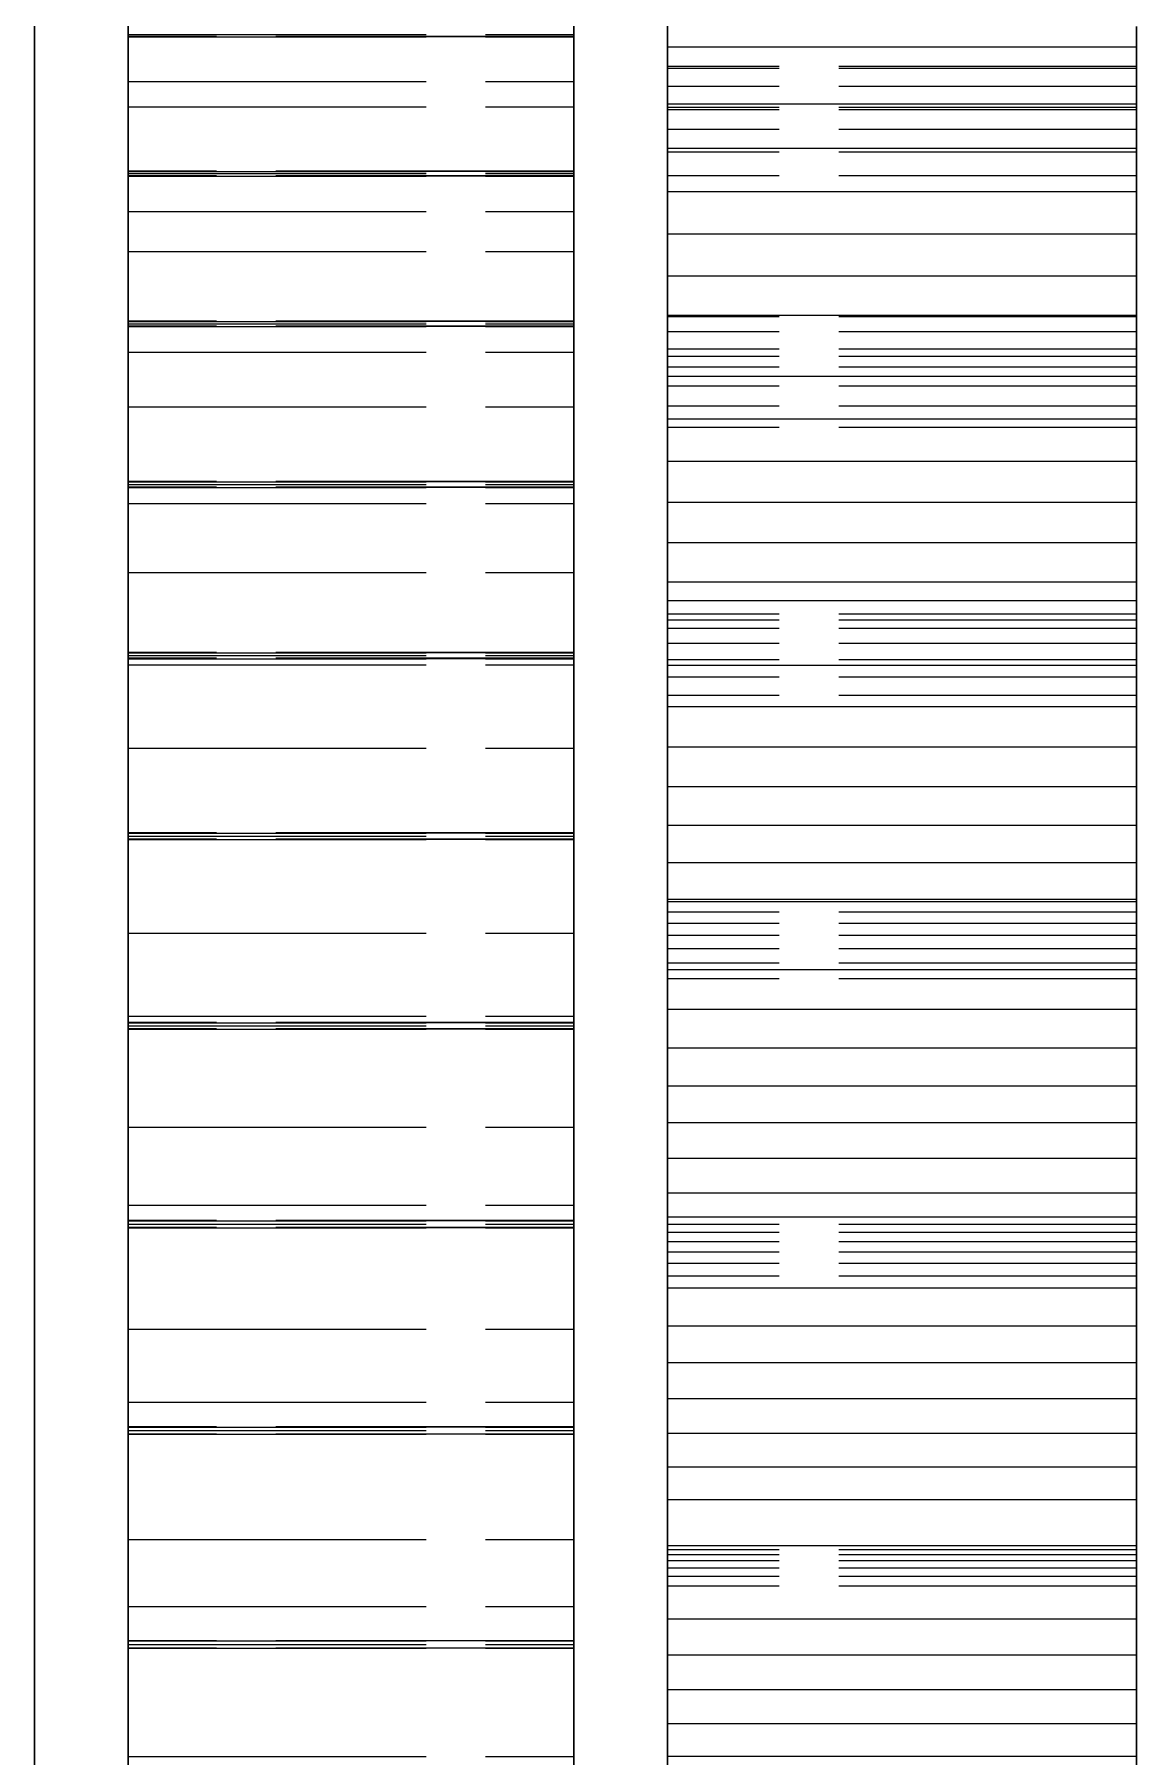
# Model space of a CAD drawing. Header units: millimetres. Extents: x -30 to 157, y -46 to 88.
# Drawn here: x 62.11 to 66.81, y 10.08 to 17.43 of the extents above; entities that cross this region are included whole.
import ezdxf

# ---------------------------------------------------------------- set-up
doc = ezdxf.new("R2010")
doc.units = ezdxf.units.MM
doc.linetypes.add('DASHED', pattern=[1.524, 1.27, -0.254])
doc.layers.add('HIDDEN', color=8, linetype='DASHED')
doc.layers.add('VISIBLE', color=7, linetype='CONTINUOUS')

msp = doc.modelspace()

# ---------------------------------------------------------------- linework, layer by layer
at = {"layer": 'HIDDEN'}
for points in [[(62.10936, 20.80207), (62.10936, 20.14168), (62.10936, 19.4813), (62.10936, 18.82092), (62.10936, 18.16053), (62.10936, 17.50015), (62.10936, 16.83977), (62.10936, 16.17939), (62.10936, 15.519), (62.10936, 14.85862), (62.10936, 14.19824), (62.10936, 13.53785), (62.10936, 12.87747), (62.10936, 12.21709), (62.10936, 11.5567), (62.10936, 10.89632), (62.10936, 10.23594), (62.10936, 9.57555)], [(64.80936, 20.80207), (64.80936, 20.14168), (64.80936, 19.4813), (64.80936, 18.82092), (64.80936, 18.16053), (64.80936, 17.50015), (64.80936, 16.83977), (64.80936, 16.17939), (64.80936, 15.519), (64.80936, 14.85862), (64.80936, 14.19824), (64.80936, 13.53785), (64.80936, 12.87747), (64.80936, 12.21709), (64.80936, 11.5567), (64.80936, 10.89632), (64.80936, 10.23594), (64.80936, 9.57555)], [(62.10936, 19.60207), (62.10936, 18.97978), (62.10936, 18.35749), (62.10936, 17.7352), (62.10936, 17.11292), (62.10936, 16.49063), (62.10936, 15.86834), (62.10936, 15.24605), (62.10936, 14.62376), (62.10936, 14.00148), (62.10936, 13.37919), (62.10936, 12.7569), (62.10936, 12.13461), (62.10936, 11.51233), (62.10936, 10.89004), (62.10936, 10.26775), (62.10936, 9.64546)], [(64.80936, 19.60207), (64.80936, 18.97978), (64.80936, 18.35749), (64.80936, 17.7352), (64.80936, 17.11292), (64.80936, 16.49063), (64.80936, 15.86834), (64.80936, 15.24605), (64.80936, 14.62376), (64.80936, 14.00148), (64.80936, 13.37919), (64.80936, 12.7569), (64.80936, 12.13461), (64.80936, 11.51233), (64.80936, 10.89004), (64.80936, 10.26775), (64.80936, 9.64546)], [(62.10936, 9.95661), (62.10936, 10.26775), (62.10936, 10.57889), (62.10936, 10.89004), (62.10936, 11.20118), (62.10936, 11.51233), (62.10936, 11.82347), (62.10936, 12.13461), (62.10936, 12.44576), (62.10936, 12.7569), (62.10936, 13.06804), (62.10936, 13.37919), (62.10936, 13.69033), (62.10936, 14.00148), (62.10936, 14.31262), (62.10936, 14.62376), (62.10936, 14.93491), (62.10936, 15.24605), (62.10936, 15.5572), (62.10936, 15.86834), (62.10936, 16.17948), (62.10936, 16.49063), (62.10936, 16.80177), (62.10936, 17.11292), (62.10936, 17.42406), (62.10936, 17.7352)], [(62.50936, 17.73277), (62.50936, 17.22654)], [(62.50936, 17.22654), (62.50936, 17.73277)], [(64.40936, 17.73277), (64.40936, 17.22654)], [(64.40936, 17.22654), (64.40936, 17.73277)], [(64.80936, 9.95661), (64.80936, 10.26775), (64.80936, 10.57889), (64.80936, 10.89004), (64.80936, 11.20118), (64.80936, 11.51233), (64.80936, 11.82347), (64.80936, 12.13461), (64.80936, 12.44576), (64.80936, 12.7569), (64.80936, 13.06804), (64.80936, 13.37919), (64.80936, 13.69033), (64.80936, 14.00148), (64.80936, 14.31262), (64.80936, 14.62376), (64.80936, 14.93491), (64.80936, 15.24605), (64.80936, 15.5572), (64.80936, 15.86834), (64.80936, 16.17948), (64.80936, 16.49063), (64.80936, 16.80177), (64.80936, 17.11292), (64.80936, 17.42406), (64.80936, 17.7352)], [(64.80936, 9.90575), (64.80936, 10.23594), (64.80936, 10.56613), (64.80936, 10.89632), (64.80936, 11.22651), (64.80936, 11.5567), (64.80936, 11.8869), (64.80936, 12.21709), (64.80936, 12.54728), (64.80936, 12.87747), (64.80936, 13.20766), (64.80936, 13.53785), (64.80936, 13.86804), (64.80936, 14.19824), (64.80936, 14.52843), (64.80936, 14.85862), (64.80936, 15.18881), (64.80936, 15.519), (64.80936, 15.84919), (64.80936, 16.17939), (64.80936, 16.50958), (64.80936, 16.83977), (64.80936, 17.16996), (64.80936, 17.50015)], [(62.50936, 17.42715), (62.50936, 17.43757)], [(62.50936, 17.41838), (62.50936, 17.42715)], [(62.50936, 17.42715), (62.50936, 17.41838)], [(62.50936, 17.42715), (64.40936, 17.42715)], [(62.50936, 17.42715), (64.40936, 17.42715)], [(62.50936, 17.41668), (62.50936, 17.41838)], [(62.50936, 17.41668), (62.50936, 17.41838)], [(64.40936, 17.41838), (62.50936, 17.41838)], [(64.40936, 17.41838), (62.50936, 17.41838)], [(62.50936, 17.11833), (62.50936, 17.41668)], [(62.50936, 17.41668), (62.50936, 17.11833)], [(62.50936, 17.41668), (64.40936, 17.41668)], [(64.40936, 17.41668), (62.50936, 17.41668)], [(64.40936, 17.42715), (64.40936, 17.43757)], [(64.40936, 17.41838), (64.40936, 17.42715)], [(64.40936, 17.42715), (64.40936, 17.41838)], [(64.40936, 17.41668), (64.40936, 17.41838)], [(64.40936, 17.41668), (64.40936, 17.41838)], [(64.40936, 17.11833), (64.40936, 17.41668)], [(64.40936, 17.41668), (64.40936, 17.11833)], [(64.80936, 17.46104), (64.80936, 17.28127)], [(66.80936, 17.46104), (66.80936, 17.28127)], [(64.80936, 17.37348), (64.80936, 17.29108)], [(64.80936, 17.28127), (64.80936, 17.37348)], [(64.80936, 17.29108), (64.80936, 17.37348)], [(64.80936, 17.37348), (64.80936, 17.12914)], [(66.80936, 17.37348), (64.80936, 17.37348)], [(66.80936, 17.37348), (66.80936, 17.29108)], [(66.80936, 17.28127), (66.80936, 17.37348)], [(66.80936, 17.29108), (66.80936, 17.37348)], [(66.80936, 17.37348), (66.80936, 17.12914)], [(64.80936, 17.29108), (64.80936, 17.20517)], [(64.80936, 17.20517), (64.80936, 17.29108)], [(66.80936, 17.29108), (64.80936, 17.29108)], [(66.80936, 17.29108), (64.80936, 17.29108)], [(64.80936, 17.10537), (64.80936, 17.28127)], [(64.80936, 17.28127), (64.80936, 17.10537)], [(66.80936, 17.28127), (64.80936, 17.28127)], [(66.80936, 17.28127), (64.80936, 17.28127)], [(66.80936, 17.29108), (66.80936, 17.20517)], [(66.80936, 17.20517), (66.80936, 17.29108)], [(66.80936, 17.10537), (66.80936, 17.28127)], [(66.80936, 17.28127), (66.80936, 17.10537)], [(62.50936, 17.22654), (62.50936, 16.6723)], [(62.50936, 16.6723), (62.50936, 17.22654)], [(62.50936, 17.22654), (64.40936, 17.22654)], [(62.50936, 17.22654), (64.40936, 17.22654)], [(64.40936, 17.22654), (64.40936, 16.6723)], [(64.40936, 16.6723), (64.40936, 17.22654)], [(64.80936, 17.20517), (64.80936, 17.11565)], [(64.80936, 17.11565), (64.80936, 17.20517)], [(66.80936, 17.20517), (64.80936, 17.20517)], [(66.80936, 17.20517), (64.80936, 17.20517)], [(66.80936, 17.20517), (66.80936, 17.11565)], [(66.80936, 17.11565), (66.80936, 17.20517)], [(62.50936, 16.84306), (62.50936, 17.11833)], [(62.50936, 17.11833), (62.50936, 16.84306)], [(62.50936, 17.11833), (64.40936, 17.11833)], [(62.50936, 17.11833), (64.40936, 17.11833)], [(64.40936, 16.84306), (64.40936, 17.11833)], [(64.40936, 17.11833), (64.40936, 16.84306)], [(64.80936, 17.12914), (64.80936, 16.94098)], [(66.80936, 17.12914), (64.80936, 17.12914)], [(64.80936, 17.11565), (64.80936, 17.02237)], [(64.80936, 17.02237), (64.80936, 17.11565)], [(66.80936, 17.11565), (64.80936, 17.11565)], [(66.80936, 17.11565), (64.80936, 17.11565)], [(66.80936, 17.12914), (66.80936, 16.94098)], [(66.80936, 17.11565), (66.80936, 17.02237)], [(66.80936, 17.02237), (66.80936, 17.11565)], [(64.80936, 16.82379), (64.80936, 17.10537)], [(64.80936, 17.10537), (64.80936, 16.82379)], [(66.80936, 17.10537), (64.80936, 17.10537)], [(66.80936, 17.10537), (64.80936, 17.10537)], [(66.80936, 16.82379), (66.80936, 17.10537)], [(66.80936, 17.10537), (66.80936, 16.82379)], [(64.80936, 17.02237), (64.80936, 16.92517)], [(64.80936, 16.92517), (64.80936, 17.02237)], [(66.80936, 17.02237), (64.80936, 17.02237)], [(66.80936, 17.02237), (64.80936, 17.02237)], [(66.80936, 17.02237), (66.80936, 16.92517)], [(66.80936, 16.92517), (66.80936, 17.02237)], [(64.80936, 16.94098), (64.80936, 16.75607)], [(66.80936, 16.94098), (64.80936, 16.94098)], [(64.80936, 16.92517), (64.80936, 16.82379)], [(64.80936, 16.82379), (64.80936, 16.92517)], [(66.80936, 16.92517), (64.80936, 16.92517)], [(66.80936, 16.92517), (64.80936, 16.92517)], [(66.80936, 16.94098), (66.80936, 16.75607)], [(66.80936, 16.92517), (66.80936, 16.82379)], [(66.80936, 16.82379), (66.80936, 16.92517)], [(62.50936, 16.8334), (62.50936, 16.84459)], [(62.50936, 16.84306), (62.50936, 16.84459)], [(62.50936, 16.84306), (62.50936, 16.84459)], [(62.50936, 16.84459), (62.50936, 16.8334)], [(64.40936, 16.84459), (62.50936, 16.84459)], [(64.40936, 16.84459), (62.50936, 16.84459)], [(64.40936, 16.84306), (62.50936, 16.84306)], [(62.50936, 16.84306), (64.40936, 16.84306)], [(62.50936, 16.82379), (62.50936, 16.8334)], [(62.50936, 16.8334), (62.50936, 16.82379)], [(62.50936, 16.8334), (64.40936, 16.8334)], [(62.50936, 16.8334), (64.40936, 16.8334)], [(62.50936, 16.82215), (62.50936, 16.82379)], [(62.50936, 16.82215), (62.50936, 16.82379)], [(64.40936, 16.82379), (62.50936, 16.82379)], [(64.40936, 16.82379), (62.50936, 16.82379)], [(62.50936, 16.50155), (62.50936, 16.82215)], [(62.50936, 16.82215), (62.50936, 16.50155)], [(62.50936, 16.82215), (64.40936, 16.82215)], [(64.40936, 16.82215), (62.50936, 16.82215)], [(64.40936, 16.8334), (64.40936, 16.84459)], [(64.40936, 16.84306), (64.40936, 16.84459)], [(64.40936, 16.84306), (64.40936, 16.84459)], [(64.40936, 16.84459), (64.40936, 16.8334)], [(64.40936, 16.82379), (64.40936, 16.8334)], [(64.40936, 16.8334), (64.40936, 16.82379)], [(64.40936, 16.82215), (64.40936, 16.82379)], [(64.40936, 16.82215), (64.40936, 16.82379)], [(64.40936, 16.50155), (64.40936, 16.82215)], [(64.40936, 16.82215), (64.40936, 16.50155)], [(66.80936, 16.82379), (64.80936, 16.82379)], [(66.80936, 16.82379), (64.80936, 16.82379)], [(64.80936, 16.75607), (64.80936, 16.57457)], [(66.80936, 16.75607), (64.80936, 16.75607)], [(66.80936, 16.75607), (66.80936, 16.57457)], [(62.50936, 16.6723), (62.50936, 16.07158)], [(62.50936, 16.07158), (62.50936, 16.6723)], [(62.50936, 16.6723), (64.40936, 16.6723)], [(62.50936, 16.6723), (64.40936, 16.6723)], [(64.40936, 16.6723), (64.40936, 16.07158)], [(64.40936, 16.07158), (64.40936, 16.6723)], [(64.80936, 16.57457), (64.80936, 16.39667)], [(66.80936, 16.57457), (64.80936, 16.57457)], [(66.80936, 16.57457), (66.80936, 16.39667)], [(62.50936, 16.2032), (62.50936, 16.50155)], [(62.50936, 16.50155), (62.50936, 16.2032)], [(62.50936, 16.50155), (64.40936, 16.50155)], [(62.50936, 16.50155), (64.40936, 16.50155)], [(64.40936, 16.2032), (64.40936, 16.50155)], [(64.40936, 16.50155), (64.40936, 16.2032)], [(64.80936, 16.39667), (64.80936, 16.22262)], [(66.80936, 16.39667), (64.80936, 16.39667)], [(66.80936, 16.39667), (66.80936, 16.22262)], [(62.50936, 16.19273), (62.50936, 16.20466)], [(62.50936, 16.2032), (62.50936, 16.20466)], [(62.50936, 16.2032), (62.50936, 16.20466)], [(62.50936, 16.20466), (62.50936, 16.19273)], [(64.40936, 16.20466), (62.50936, 16.20466)], [(64.40936, 16.20466), (62.50936, 16.20466)], [(64.40936, 16.2032), (62.50936, 16.2032)], [(62.50936, 16.2032), (64.40936, 16.2032)], [(62.50936, 16.18231), (62.50936, 16.19273)], [(62.50936, 16.19273), (62.50936, 16.18231)], [(62.50936, 16.19273), (64.40936, 16.19273)], [(62.50936, 16.19273), (64.40936, 16.19273)], [(62.50936, 16.18073), (62.50936, 16.18231)], [(62.50936, 16.18073), (62.50936, 16.18231)], [(64.40936, 16.18231), (62.50936, 16.18231)], [(64.40936, 16.18231), (62.50936, 16.18231)], [(62.50936, 15.83877), (62.50936, 16.18073)], [(62.50936, 16.18073), (62.50936, 15.83877)], [(62.50936, 16.18073), (64.40936, 16.18073)], [(64.40936, 16.18073), (62.50936, 16.18073)], [(64.40936, 16.19273), (64.40936, 16.20466)], [(64.40936, 16.2032), (64.40936, 16.20466)], [(64.40936, 16.2032), (64.40936, 16.20466)], [(64.40936, 16.20466), (64.40936, 16.19273)], [(64.40936, 16.18231), (64.40936, 16.19273)], [(64.40936, 16.19273), (64.40936, 16.18231)], [(64.40936, 16.18073), (64.40936, 16.18231)], [(64.40936, 16.18073), (64.40936, 16.18231)], [(64.40936, 15.83877), (64.40936, 16.18073)], [(64.40936, 16.18073), (64.40936, 15.83877)], [(64.80936, 16.22874), (64.80936, 16.15891)], [(64.80936, 16.22262), (64.80936, 16.22874)], [(64.80936, 16.15891), (64.80936, 16.22874)], [(64.80936, 16.22874), (64.80936, 15.96807)], [(66.80936, 16.22874), (64.80936, 16.22874)], [(64.80936, 16.05273), (64.80936, 16.22262)], [(64.80936, 16.22262), (64.80936, 16.05273)], [(66.80936, 16.22262), (64.80936, 16.22262)], [(66.80936, 16.22262), (64.80936, 16.22262)], [(66.80936, 16.22874), (66.80936, 16.15891)], [(66.80936, 16.22262), (66.80936, 16.22874)], [(66.80936, 16.15891), (66.80936, 16.22874)], [(66.80936, 16.22874), (66.80936, 15.96807)], [(66.80936, 16.05273), (66.80936, 16.22262)], [(66.80936, 16.22262), (66.80936, 16.05273)], [(64.80936, 16.15891), (64.80936, 16.08537)], [(64.80936, 16.08537), (64.80936, 16.15891)], [(66.80936, 16.15891), (64.80936, 16.15891)], [(66.80936, 16.15891), (64.80936, 16.15891)], [(66.80936, 16.15891), (66.80936, 16.08537)], [(66.80936, 16.08537), (66.80936, 16.15891)], [(62.50936, 16.07158), (62.50936, 15.42608)], [(62.50936, 15.42608), (62.50936, 16.07158)], [(62.50936, 16.07158), (64.40936, 16.07158)], [(62.50936, 16.07158), (64.40936, 16.07158)], [(64.40936, 16.07158), (64.40936, 15.42608)], [(64.40936, 15.42608), (64.40936, 16.07158)], [(64.80936, 16.08537), (64.80936, 16.00797)], [(64.80936, 16.00797), (64.80936, 16.08537)], [(66.80936, 16.08537), (64.80936, 16.08537)], [(66.80936, 16.08537), (64.80936, 16.08537)], [(64.80936, 15.75099), (64.80936, 16.05273)], [(64.80936, 16.05273), (64.80936, 15.75099)], [(66.80936, 16.05273), (64.80936, 16.05273)], [(66.80936, 16.05273), (64.80936, 16.05273)], [(66.80936, 16.08537), (66.80936, 16.00797)], [(66.80936, 16.00797), (66.80936, 16.08537)], [(66.80936, 15.75099), (66.80936, 16.05273)], [(66.80936, 16.05273), (66.80936, 15.75099)], [(64.80936, 16.00797), (64.80936, 15.92658)], [(64.80936, 15.92658), (64.80936, 16.00797)], [(66.80936, 16.00797), (64.80936, 16.00797)], [(66.80936, 16.00797), (64.80936, 16.00797)], [(64.80936, 15.96807), (64.80936, 15.78542)], [(66.80936, 15.96807), (64.80936, 15.96807)], [(66.80936, 16.00797), (66.80936, 15.92658)], [(66.80936, 15.92658), (66.80936, 16.00797)], [(66.80936, 15.96807), (66.80936, 15.78542)], [(64.80936, 15.92658), (64.80936, 15.84101)], [(64.80936, 15.84101), (64.80936, 15.92658)], [(66.80936, 15.92658), (64.80936, 15.92658)], [(66.80936, 15.92658), (64.80936, 15.92658)], [(66.80936, 15.92658), (66.80936, 15.84101)], [(66.80936, 15.84101), (66.80936, 15.92658)], [(62.50936, 15.51817), (62.50936, 15.83877)], [(62.50936, 15.83877), (62.50936, 15.51817)], [(62.50936, 15.83877), (64.40936, 15.83877)], [(62.50936, 15.83877), (64.40936, 15.83877)], [(64.40936, 15.51817), (64.40936, 15.83877)], [(64.40936, 15.83877), (64.40936, 15.51817)], [(64.80936, 15.84101), (64.80936, 15.75099)], [(64.80936, 15.75099), (64.80936, 15.84101)], [(66.80936, 15.84101), (64.80936, 15.84101)], [(66.80936, 15.84101), (64.80936, 15.84101)], [(66.80936, 15.84101), (66.80936, 15.75099)], [(66.80936, 15.75099), (66.80936, 15.84101)], [(64.80936, 15.78542), (64.80936, 15.60625)], [(66.80936, 15.78542), (64.80936, 15.78542)], [(66.80936, 15.75099), (64.80936, 15.75099)], [(66.80936, 15.75099), (64.80936, 15.75099)], [(66.80936, 15.78542), (66.80936, 15.60625)], [(64.80936, 15.60625), (64.80936, 15.43073)], [(66.80936, 15.60625), (64.80936, 15.60625)], [(66.80936, 15.60625), (66.80936, 15.43073)], [(62.50936, 15.50692), (62.50936, 15.51957)], [(62.50936, 15.51817), (62.50936, 15.51957)], [(62.50936, 15.51817), (62.50936, 15.51957)], [(62.50936, 15.51957), (62.50936, 15.50692)], [(64.40936, 15.51957), (62.50936, 15.51957)], [(64.40936, 15.51957), (62.50936, 15.51957)], [(64.40936, 15.51817), (62.50936, 15.51817)], [(62.50936, 15.51817), (64.40936, 15.51817)], [(62.50936, 15.49573), (62.50936, 15.50692)], [(62.50936, 15.50692), (62.50936, 15.49573)], [(62.50936, 15.50692), (64.40936, 15.50692)], [(62.50936, 15.50692), (64.40936, 15.50692)], [(64.40936, 15.50692), (64.40936, 15.51957)], [(64.40936, 15.51817), (64.40936, 15.51957)], [(64.40936, 15.51817), (64.40936, 15.51957)], [(64.40936, 15.51957), (64.40936, 15.50692)], [(64.40936, 15.49573), (64.40936, 15.50692)], [(64.40936, 15.50692), (64.40936, 15.49573)], [(62.50936, 15.4942), (62.50936, 15.49573)], [(62.50936, 15.4942), (62.50936, 15.49573)], [(64.40936, 15.49573), (62.50936, 15.49573)], [(64.40936, 15.49573), (62.50936, 15.49573)], [(62.50936, 15.13185), (62.50936, 15.4942)], [(62.50936, 15.4942), (62.50936, 15.13185)], [(62.50936, 15.4942), (64.40936, 15.4942)], [(64.40936, 15.4942), (62.50936, 15.4942)], [(62.50936, 15.42608), (62.50936, 14.73757)], [(62.50936, 14.73757), (62.50936, 15.42608)], [(62.50936, 15.42608), (64.40936, 15.42608)], [(62.50936, 15.42608), (64.40936, 15.42608)], [(64.40936, 15.4942), (64.40936, 15.49573)], [(64.40936, 15.4942), (64.40936, 15.49573)], [(64.40936, 15.13185), (64.40936, 15.4942)], [(64.40936, 15.4942), (64.40936, 15.13185)], [(64.40936, 15.42608), (64.40936, 14.73757)], [(64.40936, 14.73757), (64.40936, 15.42608)], [(64.80936, 15.43073), (64.80936, 15.25906)], [(66.80936, 15.43073), (64.80936, 15.43073)], [(66.80936, 15.43073), (66.80936, 15.25906)], [(64.80936, 15.25906), (64.80936, 15.09151)], [(66.80936, 15.25906), (64.80936, 15.25906)], [(66.80936, 15.25906), (66.80936, 15.09151)], [(62.50936, 14.7899), (62.50936, 15.13185)], [(62.50936, 15.13185), (62.50936, 14.7899)], [(62.50936, 15.13185), (64.40936, 15.13185)], [(62.50936, 15.13185), (64.40936, 15.13185)], [(64.40936, 14.7899), (64.40936, 15.13185)], [(64.40936, 15.13185), (64.40936, 14.7899)], [(64.80936, 15.09151), (64.80936, 14.9284)], [(66.80936, 15.09151), (64.80936, 15.09151)], [(66.80936, 15.09151), (66.80936, 14.9284)], [(64.80936, 15.01151), (64.80936, 14.95458)], [(64.80936, 14.9284), (64.80936, 15.01151)], [(64.80936, 14.95458), (64.80936, 15.01151)], [(64.80936, 15.01151), (64.80936, 14.73568)], [(66.80936, 15.01151), (64.80936, 15.01151)], [(66.80936, 15.01151), (66.80936, 14.95458)], [(66.80936, 14.9284), (66.80936, 15.01151)], [(66.80936, 14.95458), (66.80936, 15.01151)], [(66.80936, 15.01151), (66.80936, 14.73568)], [(64.80936, 14.95458), (64.80936, 14.89372)], [(64.80936, 14.89372), (64.80936, 14.95458)], [(66.80936, 14.95458), (64.80936, 14.95458)], [(66.80936, 14.95458), (64.80936, 14.95458)], [(64.80936, 14.60783), (64.80936, 14.9284)], [(64.80936, 14.9284), (64.80936, 14.60783)], [(66.80936, 14.9284), (64.80936, 14.9284)], [(66.80936, 14.9284), (64.80936, 14.9284)], [(66.80936, 14.95458), (66.80936, 14.89372)], [(66.80936, 14.89372), (66.80936, 14.95458)], [(66.80936, 14.60783), (66.80936, 14.9284)], [(66.80936, 14.9284), (66.80936, 14.60783)], [(64.80936, 14.89372), (64.80936, 14.8288)], [(64.80936, 14.8288), (64.80936, 14.89372)], [(66.80936, 14.89372), (64.80936, 14.89372)], [(66.80936, 14.89372), (64.80936, 14.89372)], [(66.80936, 14.89372), (66.80936, 14.8288)], [(66.80936, 14.8288), (66.80936, 14.89372)], [(62.50936, 14.7779), (62.50936, 14.79122)], [(62.50936, 14.7899), (62.50936, 14.79122)], [(62.50936, 14.7899), (62.50936, 14.79122)], [(62.50936, 14.79122), (62.50936, 14.7779)], [(64.40936, 14.79122), (62.50936, 14.79122)], [(64.40936, 14.79122), (62.50936, 14.79122)], [(64.40936, 14.7899), (62.50936, 14.7899)], [(62.50936, 14.7899), (64.40936, 14.7899)], [(62.50936, 14.76596), (62.50936, 14.7779)], [(62.50936, 14.7779), (62.50936, 14.76596)], [(62.50936, 14.7779), (64.40936, 14.7779)], [(62.50936, 14.7779), (64.40936, 14.7779)], [(62.50936, 14.7645), (62.50936, 14.76596)], [(62.50936, 14.7645), (62.50936, 14.76596)], [(64.40936, 14.76596), (62.50936, 14.76596)], [(64.40936, 14.76596), (62.50936, 14.76596)], [(64.40936, 14.7779), (64.40936, 14.79122)], [(64.40936, 14.7899), (64.40936, 14.79122)], [(64.40936, 14.7899), (64.40936, 14.79122)], [(64.40936, 14.79122), (64.40936, 14.7779)], [(64.40936, 14.76596), (64.40936, 14.7779)], [(64.40936, 14.7779), (64.40936, 14.76596)], [(64.40936, 14.7645), (64.40936, 14.76596)], [(64.40936, 14.7645), (64.40936, 14.76596)], [(64.80936, 14.8288), (64.80936, 14.75966)], [(64.80936, 14.75966), (64.80936, 14.8288)], [(66.80936, 14.8288), (64.80936, 14.8288)], [(66.80936, 14.8288), (64.80936, 14.8288)], [(66.80936, 14.8288), (66.80936, 14.75966)], [(66.80936, 14.75966), (66.80936, 14.8288)], [(62.50936, 14.38275), (62.50936, 14.7645)], [(62.50936, 14.7645), (62.50936, 14.38275)], [(62.50936, 14.7645), (64.40936, 14.7645)], [(64.40936, 14.7645), (62.50936, 14.7645)], [(62.50936, 14.73757), (62.50936, 14.008)], [(62.50936, 14.008), (62.50936, 14.73757)], [(62.50936, 14.73757), (64.40936, 14.73757)], [(62.50936, 14.73757), (64.40936, 14.73757)], [(64.40936, 14.38275), (64.40936, 14.7645)], [(64.40936, 14.7645), (64.40936, 14.38275)], [(64.40936, 14.73757), (64.40936, 14.008)], [(64.40936, 14.008), (64.40936, 14.73757)], [(64.80936, 14.75966), (64.80936, 14.6861)], [(64.80936, 14.6861), (64.80936, 14.75966)], [(66.80936, 14.75966), (64.80936, 14.75966)], [(66.80936, 14.75966), (64.80936, 14.75966)], [(64.80936, 14.73568), (64.80936, 14.55936)], [(66.80936, 14.73568), (64.80936, 14.73568)], [(66.80936, 14.75966), (66.80936, 14.6861)], [(66.80936, 14.6861), (66.80936, 14.75966)], [(66.80936, 14.73568), (66.80936, 14.55936)], [(64.80936, 14.6861), (64.80936, 14.60783)], [(64.80936, 14.60783), (64.80936, 14.6861)], [(66.80936, 14.6861), (64.80936, 14.6861)], [(66.80936, 14.6861), (64.80936, 14.6861)], [(66.80936, 14.6861), (66.80936, 14.60783)], [(66.80936, 14.60783), (66.80936, 14.6861)], [(66.80936, 14.60783), (64.80936, 14.60783)], [(66.80936, 14.60783), (64.80936, 14.60783)], [(64.80936, 14.55936), (64.80936, 14.38673)], [(66.80936, 14.55936), (64.80936, 14.55936)], [(66.80936, 14.55936), (66.80936, 14.38673)], [(62.50936, 14.0204), (62.50936, 14.38275)], [(62.50936, 14.38275), (62.50936, 14.0204)], [(62.50936, 14.38275), (64.40936, 14.38275)], [(62.50936, 14.38275), (64.40936, 14.38275)], [(64.40936, 14.0204), (64.40936, 14.38275)], [(64.40936, 14.38275), (64.40936, 14.0204)], [(64.80936, 14.38673), (64.80936, 14.21797)], [(66.80936, 14.38673), (64.80936, 14.38673)], [(66.80936, 14.38673), (66.80936, 14.21797)], [(64.80936, 14.21797), (64.80936, 14.05331)], [(66.80936, 14.21797), (64.80936, 14.21797)], [(66.80936, 14.21797), (66.80936, 14.05331)], [(64.80936, 14.05331), (64.80936, 13.893)], [(66.80936, 14.05331), (64.80936, 14.05331)], [(66.80936, 14.05331), (66.80936, 13.893)], [(62.50936, 14.00768), (62.50936, 14.02164)], [(62.50936, 14.0204), (62.50936, 14.02164)], [(62.50936, 14.0204), (62.50936, 14.02164)], [(62.50936, 14.02164), (62.50936, 14.00768)], [(64.40936, 14.02164), (62.50936, 14.02164)], [(64.40936, 14.02164), (62.50936, 14.02164)], [(64.40936, 14.0204), (62.50936, 14.0204)], [(62.50936, 14.0204), (64.40936, 14.0204)], [(62.50936, 14.008), (62.50936, 13.23937)], [(62.50936, 13.23937), (62.50936, 14.008)], [(62.50936, 14.008), (64.40936, 14.008)], [(62.50936, 14.008), (64.40936, 14.008)], [(62.50936, 13.99504), (62.50936, 14.00768)], [(62.50936, 14.00768), (62.50936, 13.99504)], [(62.50936, 14.00768), (64.40936, 14.00768)], [(62.50936, 14.00768), (64.40936, 14.00768)], [(62.50936, 13.99364), (62.50936, 13.99504)], [(62.50936, 13.99364), (62.50936, 13.99504)], [(64.40936, 13.99504), (62.50936, 13.99504)], [(64.40936, 13.99504), (62.50936, 13.99504)], [(62.50936, 13.59357), (62.50936, 13.99364)], [(62.50936, 13.99364), (62.50936, 13.59357)], [(62.50936, 13.99364), (64.40936, 13.99364)], [(64.40936, 13.99364), (62.50936, 13.99364)], [(64.40936, 14.00768), (64.40936, 14.02164)], [(64.40936, 14.0204), (64.40936, 14.02164)], [(64.40936, 14.0204), (64.40936, 14.02164)], [(64.40936, 14.02164), (64.40936, 14.00768)], [(64.40936, 14.008), (64.40936, 13.23937)], [(64.40936, 13.23937), (64.40936, 14.008)], [(64.40936, 13.99504), (64.40936, 14.00768)], [(64.40936, 14.00768), (64.40936, 13.99504)], [(64.40936, 13.99364), (64.40936, 13.99504)], [(64.40936, 13.99364), (64.40936, 13.99504)], [(64.40936, 13.59357), (64.40936, 13.99364)], [(64.40936, 13.99364), (64.40936, 13.59357)], [(64.80936, 13.893), (64.80936, 13.73739)], [(66.80936, 13.893), (64.80936, 13.893)], [(66.80936, 13.893), (66.80936, 13.73739)], [(64.80936, 13.73739), (64.80936, 13.39944)], [(66.80936, 13.73739), (64.80936, 13.73739)], [(66.80936, 13.73739), (66.80936, 13.39944)], [(64.80936, 13.72725), (64.80936, 13.68345)], [(64.80936, 13.39944), (64.80936, 13.72725)], [(64.80936, 13.68345), (64.80936, 13.72725)], [(64.80936, 13.72725), (64.80936, 13.43748)], [(66.80936, 13.72725), (64.80936, 13.72725)], [(64.80936, 13.68345), (64.80936, 13.63555)], [(64.80936, 13.63555), (64.80936, 13.68345)], [(66.80936, 13.68345), (64.80936, 13.68345)], [(66.80936, 13.68345), (64.80936, 13.68345)], [(66.80936, 13.72725), (66.80936, 13.68345)], [(66.80936, 13.39944), (66.80936, 13.72725)], [(66.80936, 13.68345), (66.80936, 13.72725)], [(66.80936, 13.72725), (66.80936, 13.43748)], [(66.80936, 13.68345), (66.80936, 13.63555)], [(66.80936, 13.63555), (66.80936, 13.68345)], [(62.50936, 13.21182), (62.50936, 13.59357)], [(62.50936, 13.59357), (62.50936, 13.21182)], [(62.50936, 13.59357), (64.40936, 13.59357)], [(62.50936, 13.59357), (64.40936, 13.59357)], [(64.40936, 13.21182), (64.40936, 13.59357)], [(64.40936, 13.59357), (64.40936, 13.21182)], [(64.80936, 13.63555), (64.80936, 13.5834)], [(64.80936, 13.5834), (64.80936, 13.63555)], [(66.80936, 13.63555), (64.80936, 13.63555)], [(66.80936, 13.63555), (64.80936, 13.63555)], [(66.80936, 13.63555), (66.80936, 13.5834)], [(66.80936, 13.5834), (66.80936, 13.63555)], [(64.80936, 13.5834), (64.80936, 13.52682)], [(64.80936, 13.52682), (64.80936, 13.5834)], [(66.80936, 13.5834), (64.80936, 13.5834)], [(66.80936, 13.5834), (64.80936, 13.5834)], [(64.80936, 13.52682), (64.80936, 13.46561)], [(64.80936, 13.46561), (64.80936, 13.52682)], [(66.80936, 13.52682), (64.80936, 13.52682)], [(66.80936, 13.52682), (64.80936, 13.52682)], [(66.80936, 13.5834), (66.80936, 13.52682)], [(66.80936, 13.52682), (66.80936, 13.5834)], [(66.80936, 13.52682), (66.80936, 13.46561)], [(66.80936, 13.46561), (66.80936, 13.52682)], [(64.80936, 13.46561), (64.80936, 13.39944)], [(64.80936, 13.39944), (64.80936, 13.46561)], [(66.80936, 13.46561), (64.80936, 13.46561)], [(66.80936, 13.46561), (64.80936, 13.46561)], [(66.80936, 13.46561), (66.80936, 13.39944)], [(66.80936, 13.39944), (66.80936, 13.46561)], [(64.80936, 13.43748), (64.80936, 13.26827)], [(66.80936, 13.43748), (64.80936, 13.43748)], [(66.80936, 13.39944), (64.80936, 13.39944)], [(66.80936, 13.39944), (64.80936, 13.39944)], [(66.80936, 13.43748), (66.80936, 13.26827)], [(62.50936, 13.23937), (62.50936, 12.43385)], [(62.50936, 12.43385), (62.50936, 13.23937)], [(62.50936, 13.23937), (64.40936, 13.23937)], [(62.50936, 13.23937), (64.40936, 13.23937)], [(64.40936, 13.23937), (64.40936, 12.43385)], [(64.40936, 12.43385), (64.40936, 13.23937)], [(64.80936, 13.26827), (64.80936, 13.10295)], [(66.80936, 13.26827), (64.80936, 13.26827)], [(66.80936, 13.26827), (66.80936, 13.10295)], [(62.50936, 13.19842), (62.50936, 13.21299)], [(62.50936, 13.21182), (62.50936, 13.21299)], [(62.50936, 13.21182), (62.50936, 13.21299)], [(62.50936, 13.21299), (62.50936, 13.19842)], [(64.40936, 13.21299), (62.50936, 13.21299)], [(64.40936, 13.21299), (62.50936, 13.21299)], [(64.40936, 13.21182), (62.50936, 13.21182)], [(62.50936, 13.21182), (64.40936, 13.21182)], [(62.50936, 13.1851), (62.50936, 13.19842)], [(62.50936, 13.19842), (62.50936, 13.1851)], [(62.50936, 13.19842), (64.40936, 13.19842)], [(62.50936, 13.19842), (64.40936, 13.19842)], [(62.50936, 13.18378), (62.50936, 13.1851)], [(62.50936, 13.18378), (62.50936, 13.1851)], [(64.40936, 13.1851), (62.50936, 13.1851)], [(64.40936, 13.1851), (62.50936, 13.1851)], [(62.50936, 12.7665), (62.50936, 13.18378)], [(62.50936, 13.18378), (62.50936, 12.7665)], [(62.50936, 13.18378), (64.40936, 13.18378)], [(64.40936, 13.18378), (62.50936, 13.18378)], [(64.40936, 13.19842), (64.40936, 13.21299)], [(64.40936, 13.21182), (64.40936, 13.21299)], [(64.40936, 13.21182), (64.40936, 13.21299)], [(64.40936, 13.21299), (64.40936, 13.19842)], [(64.40936, 13.1851), (64.40936, 13.19842)], [(64.40936, 13.19842), (64.40936, 13.1851)], [(64.40936, 13.18378), (64.40936, 13.1851)], [(64.40936, 13.18378), (64.40936, 13.1851)], [(64.40936, 12.7665), (64.40936, 13.18378)], [(64.40936, 13.18378), (64.40936, 12.7665)], [(64.80936, 13.10295), (64.80936, 12.94172)], [(66.80936, 13.10295), (64.80936, 13.10295)], [(66.80936, 13.10295), (66.80936, 12.94172)], [(64.80936, 12.94172), (64.80936, 12.78479)], [(66.80936, 12.94172), (64.80936, 12.94172)], [(66.80936, 12.94172), (66.80936, 12.78479)], [(64.80936, 12.78479), (64.80936, 12.63244)], [(66.80936, 12.78479), (64.80936, 12.78479)], [(66.80936, 12.78479), (66.80936, 12.63244)], [(62.50936, 12.36642), (62.50936, 12.7665)], [(62.50936, 12.7665), (62.50936, 12.36642)], [(62.50936, 12.7665), (64.40936, 12.7665)], [(62.50936, 12.7665), (64.40936, 12.7665)], [(64.40936, 12.36642), (64.40936, 12.7665)], [(64.40936, 12.7665), (64.40936, 12.36642)], [(64.80936, 12.63244), (64.80936, 12.48503)], [(66.80936, 12.63244), (64.80936, 12.63244)], [(66.80936, 12.63244), (66.80936, 12.48503)], [(62.50936, 12.43385), (62.50936, 11.59367)], [(62.50936, 11.59367), (62.50936, 12.43385)], [(62.50936, 12.43385), (64.40936, 12.43385)], [(62.50936, 12.43385), (64.40936, 12.43385)], [(64.40936, 12.43385), (64.40936, 11.59367)], [(64.40936, 11.59367), (64.40936, 12.43385)], [(64.80936, 12.48503), (64.80936, 12.1312)], [(66.80936, 12.48503), (64.80936, 12.48503)], [(66.80936, 12.48503), (66.80936, 12.1312)], [(62.50936, 12.35238), (62.50936, 12.3675)], [(62.50936, 12.36642), (62.50936, 12.3675)], [(62.50936, 12.36642), (62.50936, 12.3675)], [(62.50936, 12.3675), (62.50936, 12.35238)], [(64.40936, 12.3675), (62.50936, 12.3675)], [(64.40936, 12.3675), (62.50936, 12.3675)], [(64.40936, 12.36642), (62.50936, 12.36642)], [(62.50936, 12.36642), (64.40936, 12.36642)], [(62.50936, 12.33842), (62.50936, 12.35238)], [(62.50936, 12.35238), (62.50936, 12.33842)], [(62.50936, 12.35238), (64.40936, 12.35238)], [(62.50936, 12.35238), (64.40936, 12.35238)], [(64.40936, 12.35238), (64.40936, 12.3675)], [(64.40936, 12.36642), (64.40936, 12.3675)], [(64.40936, 12.36642), (64.40936, 12.3675)], [(64.40936, 12.3675), (64.40936, 12.35238)], [(64.40936, 12.33842), (64.40936, 12.35238)], [(64.40936, 12.35238), (64.40936, 12.33842)], [(64.80936, 12.38167), (64.80936, 12.35121)], [(64.80936, 12.1312), (64.80936, 12.38167)], [(64.80936, 12.35121), (64.80936, 12.38167)], [(64.80936, 12.38167), (64.80936, 12.07927)], [(66.80936, 12.38167), (64.80936, 12.38167)], [(64.80936, 12.35121), (64.80936, 12.31648)], [(64.80936, 12.31648), (64.80936, 12.35121)], [(66.80936, 12.35121), (64.80936, 12.35121)], [(66.80936, 12.35121), (64.80936, 12.35121)], [(66.80936, 12.38167), (66.80936, 12.35121)], [(66.80936, 12.1312), (66.80936, 12.38167)], [(66.80936, 12.35121), (66.80936, 12.38167)], [(66.80936, 12.38167), (66.80936, 12.07927)], [(66.80936, 12.35121), (66.80936, 12.31648)], [(66.80936, 12.31648), (66.80936, 12.35121)], [(62.50936, 12.33718), (62.50936, 12.33842)], [(62.50936, 12.33718), (62.50936, 12.33842)], [(64.40936, 12.33842), (62.50936, 12.33842)], [(64.40936, 12.33842), (62.50936, 12.33842)], [(62.50936, 11.90384), (62.50936, 12.33718)], [(62.50936, 12.33718), (62.50936, 11.90384)], [(62.50936, 12.33718), (64.40936, 12.33718)], [(64.40936, 12.33718), (62.50936, 12.33718)], [(64.40936, 12.33718), (64.40936, 12.33842)], [(64.40936, 12.33718), (64.40936, 12.33842)], [(64.40936, 11.90384), (64.40936, 12.33718)], [(64.40936, 12.33718), (64.40936, 11.90384)], [(64.80936, 12.31648), (64.80936, 12.27733)], [(64.80936, 12.27733), (64.80936, 12.31648)], [(66.80936, 12.31648), (64.80936, 12.31648)], [(66.80936, 12.31648), (64.80936, 12.31648)], [(64.80936, 12.27733), (64.80936, 12.23357)], [(64.80936, 12.23357), (64.80936, 12.27733)], [(66.80936, 12.27733), (64.80936, 12.27733)], [(66.80936, 12.27733), (64.80936, 12.27733)], [(66.80936, 12.31648), (66.80936, 12.27733)], [(66.80936, 12.27733), (66.80936, 12.31648)], [(66.80936, 12.27733), (66.80936, 12.23357)], [(66.80936, 12.23357), (66.80936, 12.27733)], [(64.80936, 12.23357), (64.80936, 12.18497)], [(64.80936, 12.18497), (64.80936, 12.23357)], [(66.80936, 12.23357), (64.80936, 12.23357)], [(66.80936, 12.23357), (64.80936, 12.23357)], [(66.80936, 12.23357), (66.80936, 12.18497)], [(66.80936, 12.18497), (66.80936, 12.23357)], [(64.80936, 12.18497), (64.80936, 12.1312)], [(64.80936, 12.1312), (64.80936, 12.18497)], [(66.80936, 12.18497), (64.80936, 12.18497)], [(66.80936, 12.18497), (64.80936, 12.18497)], [(66.80936, 12.1312), (64.80936, 12.1312)], [(66.80936, 12.1312), (64.80936, 12.1312)], [(66.80936, 12.18497), (66.80936, 12.1312)], [(66.80936, 12.1312), (66.80936, 12.18497)], [(64.80936, 12.07927), (64.80936, 11.91792)], [(66.80936, 12.07927), (64.80936, 12.07927)], [(66.80936, 12.07927), (66.80936, 11.91792)], [(62.50936, 11.48655), (62.50936, 11.90384)], [(62.50936, 11.90384), (62.50936, 11.48655)], [(62.50936, 11.90384), (64.40936, 11.90384)], [(62.50936, 11.90384), (64.40936, 11.90384)], [(64.40936, 11.48655), (64.40936, 11.90384)], [(64.40936, 11.90384), (64.40936, 11.48655)], [(64.80936, 11.91792), (64.80936, 11.76065)], [(66.80936, 11.91792), (64.80936, 11.91792)], [(66.80936, 11.91792), (66.80936, 11.76065)], [(64.80936, 11.76065), (64.80936, 11.60766)], [(66.80936, 11.76065), (64.80936, 11.76065)], [(66.80936, 11.76065), (66.80936, 11.60766)], [(64.80936, 11.60766), (64.80936, 11.45917)], [(66.80936, 11.60766), (64.80936, 11.60766)], [(66.80936, 11.60766), (66.80936, 11.45917)], [(62.50936, 11.59367), (62.50936, 10.72118)], [(62.50936, 10.72118), (62.50936, 11.59367)], [(62.50936, 11.59367), (64.40936, 11.59367)], [(62.50936, 11.59367), (64.40936, 11.59367)], [(64.40936, 11.59367), (64.40936, 10.72118)], [(64.40936, 10.72118), (64.40936, 11.59367)], [(62.50936, 11.47191), (62.50936, 11.48755)], [(62.50936, 11.48655), (62.50936, 11.48755)], [(62.50936, 11.48655), (62.50936, 11.48755)], [(62.50936, 11.48755), (62.50936, 11.47191)], [(64.40936, 11.48755), (62.50936, 11.48755)], [(64.40936, 11.48755), (62.50936, 11.48755)], [(64.40936, 11.48655), (62.50936, 11.48655)], [(62.50936, 11.48655), (64.40936, 11.48655)], [(62.50936, 11.45735), (62.50936, 11.47191)], [(62.50936, 11.47191), (62.50936, 11.45735)], [(62.50936, 11.47191), (64.40936, 11.47191)], [(62.50936, 11.47191), (64.40936, 11.47191)], [(64.40936, 11.47191), (64.40936, 11.48755)], [(64.40936, 11.48655), (64.40936, 11.48755)], [(64.40936, 11.48655), (64.40936, 11.48755)], [(64.40936, 11.48755), (64.40936, 11.47191)], [(64.40936, 11.45735), (64.40936, 11.47191)], [(64.40936, 11.47191), (64.40936, 11.45735)], [(62.50936, 11.45618), (62.50936, 11.45735)], [(62.50936, 11.45618), (62.50936, 11.45735)], [(64.40936, 11.45735), (62.50936, 11.45735)], [(64.40936, 11.45735), (62.50936, 11.45735)], [(62.50936, 11.00801), (62.50936, 11.45618)], [(62.50936, 11.45618), (62.50936, 11.00801)], [(62.50936, 11.45618), (64.40936, 11.45618)], [(64.40936, 11.45618), (62.50936, 11.45618)], [(64.40936, 11.45618), (64.40936, 11.45735)], [(64.40936, 11.45618), (64.40936, 11.45735)], [(64.40936, 11.00801), (64.40936, 11.45618)], [(64.40936, 11.45618), (64.40936, 11.00801)], [(64.80936, 11.45917), (64.80936, 11.31546)], [(66.80936, 11.45917), (64.80936, 11.45917)], [(66.80936, 11.45917), (66.80936, 11.31546)], [(64.80936, 11.31546), (64.80936, 11.17691)], [(66.80936, 11.31546), (64.80936, 11.31546)], [(66.80936, 11.31546), (66.80936, 11.17691)], [(64.80936, 11.17691), (64.80936, 10.80878)], [(66.80936, 11.17691), (64.80936, 11.17691)], [(66.80936, 11.17691), (66.80936, 10.80878)], [(62.50936, 10.57467), (62.50936, 11.00801)], [(62.50936, 11.00801), (62.50936, 10.57467)], [(62.50936, 11.00801), (64.40936, 11.00801)], [(62.50936, 11.00801), (64.40936, 11.00801)], [(64.40936, 10.57467), (64.40936, 11.00801)], [(64.40936, 11.00801), (64.40936, 10.57467)], [(64.80936, 10.9808), (64.80936, 10.96381)], [(64.80936, 10.80878), (64.80936, 10.9808)], [(64.80936, 10.96381), (64.80936, 10.9808)], [(64.80936, 10.9808), (64.80936, 10.66711)], [(66.80936, 10.9808), (64.80936, 10.9808)], [(64.80936, 10.96381), (64.80936, 10.94241)], [(64.80936, 10.94241), (64.80936, 10.96381)], [(66.80936, 10.96381), (64.80936, 10.96381)], [(66.80936, 10.96381), (64.80936, 10.96381)], [(66.80936, 10.9808), (66.80936, 10.96381)], [(66.80936, 10.80878), (66.80936, 10.9808)], [(66.80936, 10.96381), (66.80936, 10.9808)], [(66.80936, 10.9808), (66.80936, 10.66711)], [(66.80936, 10.96381), (66.80936, 10.94241)], [(66.80936, 10.94241), (66.80936, 10.96381)], [(64.80936, 10.94241), (64.80936, 10.91643)], [(64.80936, 10.91643), (64.80936, 10.94241)], [(66.80936, 10.94241), (64.80936, 10.94241)], [(66.80936, 10.94241), (64.80936, 10.94241)], [(64.80936, 10.91643), (64.80936, 10.88568)], [(64.80936, 10.88568), (64.80936, 10.91643)], [(66.80936, 10.91643), (64.80936, 10.91643)], [(66.80936, 10.91643), (64.80936, 10.91643)], [(64.80936, 10.88568), (64.80936, 10.84991)], [(64.80936, 10.84991), (64.80936, 10.88568)], [(66.80936, 10.88568), (64.80936, 10.88568)], [(66.80936, 10.88568), (64.80936, 10.88568)], [(66.80936, 10.94241), (66.80936, 10.91643)], [(66.80936, 10.91643), (66.80936, 10.94241)], [(66.80936, 10.91643), (66.80936, 10.88568)], [(66.80936, 10.88568), (66.80936, 10.91643)], [(66.80936, 10.88568), (66.80936, 10.84991)], [(66.80936, 10.84991), (66.80936, 10.88568)], [(64.80936, 10.84991), (64.80936, 10.80878)], [(64.80936, 10.80878), (64.80936, 10.84991)], [(66.80936, 10.84991), (64.80936, 10.84991)], [(66.80936, 10.84991), (64.80936, 10.84991)], [(66.80936, 10.80878), (64.80936, 10.80878)], [(66.80936, 10.80878), (64.80936, 10.80878)], [(66.80936, 10.84991), (66.80936, 10.80878)], [(66.80936, 10.80878), (66.80936, 10.84991)], [(62.50936, 10.72118), (62.50936, 9.81881)], [(62.50936, 9.81881), (62.50936, 10.72118)], [(62.50936, 10.72118), (64.40936, 10.72118)], [(62.50936, 10.72118), (64.40936, 10.72118)], [(64.40936, 10.72118), (64.40936, 9.81881)], [(64.40936, 9.81881), (64.40936, 10.72118)], [(64.80936, 10.66711), (64.80936, 10.51434)], [(66.80936, 10.66711), (64.80936, 10.66711)], [(66.80936, 10.66711), (66.80936, 10.51434)], [(62.50936, 10.55947), (62.50936, 10.57558)], [(62.50936, 10.57467), (62.50936, 10.57558)], [(62.50936, 10.57467), (62.50936, 10.57558)], [(62.50936, 10.57558), (62.50936, 10.55947)], [(64.40936, 10.57558), (62.50936, 10.57558)], [(64.40936, 10.57558), (62.50936, 10.57558)], [(64.40936, 10.57467), (62.50936, 10.57467)], [(62.50936, 10.57467), (64.40936, 10.57467)], [(62.50936, 10.54434), (62.50936, 10.55947)], [(62.50936, 10.55947), (62.50936, 10.54434)], [(62.50936, 10.55947), (64.40936, 10.55947)], [(62.50936, 10.55947), (64.40936, 10.55947)], [(62.50936, 10.54326), (62.50936, 10.54434)], [(62.50936, 10.54326), (62.50936, 10.54434)], [(64.40936, 10.54434), (62.50936, 10.54434)], [(64.40936, 10.54434), (62.50936, 10.54434)], [(62.50936, 10.08149), (62.50936, 10.54326)], [(62.50936, 10.54326), (62.50936, 10.08149)], [(62.50936, 10.54326), (64.40936, 10.54326)], [(64.40936, 10.54326), (62.50936, 10.54326)], [(64.40936, 10.55947), (64.40936, 10.57558)], [(64.40936, 10.57467), (64.40936, 10.57558)], [(64.40936, 10.57467), (64.40936, 10.57558)], [(64.40936, 10.57558), (64.40936, 10.55947)], [(64.40936, 10.54434), (64.40936, 10.55947)], [(64.40936, 10.55947), (64.40936, 10.54434)], [(64.40936, 10.54326), (64.40936, 10.54434)], [(64.40936, 10.54326), (64.40936, 10.54434)], [(64.40936, 10.08149), (64.40936, 10.54326)], [(64.40936, 10.54326), (64.40936, 10.08149)], [(64.80936, 10.51434), (64.80936, 10.36583)], [(66.80936, 10.51434), (64.80936, 10.51434)], [(66.80936, 10.51434), (66.80936, 10.36583)], [(64.80936, 10.36583), (64.80936, 10.22176)], [(66.80936, 10.36583), (64.80936, 10.36583)], [(66.80936, 10.36583), (66.80936, 10.22176)], [(64.80936, 10.22176), (64.80936, 10.08237)], [(66.80936, 10.22176), (64.80936, 10.22176)], [(66.80936, 10.22176), (66.80936, 10.08237)], [(62.50936, 10.08149), (64.40936, 10.08149)], [(64.80936, 10.08237), (64.80936, 9.94794)], [(66.80936, 10.08237), (64.80936, 10.08237)], [(66.80936, 10.08237), (66.80936, 9.94794)]]:
    msp.add_lwpolyline(points, dxfattribs=at)
at = {"layer": 'VISIBLE'}
for points in [[(62.10936, 9.90575), (62.10936, 10.23594), (62.10936, 10.56613), (62.10936, 10.89632), (62.10936, 11.22651), (62.10936, 11.5567), (62.10936, 11.8869), (62.10936, 12.21709), (62.10936, 12.54728), (62.10936, 12.87747), (62.10936, 13.20766), (62.10936, 13.53785), (62.10936, 13.86804), (62.10936, 14.19824), (62.10936, 14.52843), (62.10936, 14.85862), (62.10936, 15.18881), (62.10936, 15.519), (62.10936, 15.84919), (62.10936, 16.17939), (62.10936, 16.50958), (62.10936, 16.83977), (62.10936, 17.16996), (62.10936, 17.50015)], [(64.80936, 17.37348), (64.80936, 17.46104)], [(66.80936, 17.37348), (66.80936, 17.46104)], [(64.80936, 17.12914), (64.80936, 17.37348)], [(66.80936, 17.37348), (64.80936, 17.37348)], [(66.80936, 17.12914), (66.80936, 17.37348)], [(64.80936, 16.94098), (64.80936, 17.12914)], [(66.80936, 17.12914), (64.80936, 17.12914)], [(66.80936, 16.94098), (66.80936, 17.12914)], [(64.80936, 16.75607), (64.80936, 16.94098)], [(66.80936, 16.94098), (64.80936, 16.94098)], [(66.80936, 16.75607), (66.80936, 16.94098)], [(64.80936, 16.57457), (64.80936, 16.75607)], [(66.80936, 16.75607), (64.80936, 16.75607)], [(66.80936, 16.57457), (66.80936, 16.75607)], [(64.80936, 16.39667), (64.80936, 16.57457)], [(66.80936, 16.57457), (64.80936, 16.57457)], [(66.80936, 16.39667), (66.80936, 16.57457)], [(64.80936, 16.22874), (64.80936, 16.39667)], [(66.80936, 16.39667), (64.80936, 16.39667)], [(66.80936, 16.22874), (66.80936, 16.39667)], [(64.80936, 15.96807), (64.80936, 16.22874)], [(66.80936, 16.22874), (64.80936, 16.22874)], [(66.80936, 15.96807), (66.80936, 16.22874)], [(64.80936, 15.78542), (64.80936, 15.96807)], [(66.80936, 15.96807), (64.80936, 15.96807)], [(66.80936, 15.78542), (66.80936, 15.96807)], [(64.80936, 15.60625), (64.80936, 15.78542)], [(66.80936, 15.78542), (64.80936, 15.78542)], [(66.80936, 15.60625), (66.80936, 15.78542)], [(64.80936, 15.43073), (64.80936, 15.60625)], [(66.80936, 15.60625), (64.80936, 15.60625)], [(66.80936, 15.43073), (66.80936, 15.60625)], [(64.80936, 15.25906), (64.80936, 15.43073)], [(66.80936, 15.43073), (64.80936, 15.43073)], [(66.80936, 15.25906), (66.80936, 15.43073)], [(64.80936, 15.09151), (64.80936, 15.25906)], [(66.80936, 15.25906), (64.80936, 15.25906)], [(66.80936, 15.09151), (66.80936, 15.25906)], [(64.80936, 15.01151), (64.80936, 15.09151)], [(66.80936, 15.09151), (64.80936, 15.09151)], [(66.80936, 15.01151), (66.80936, 15.09151)], [(64.80936, 14.73568), (64.80936, 15.01151)], [(66.80936, 15.01151), (64.80936, 15.01151)], [(66.80936, 14.73568), (66.80936, 15.01151)], [(64.80936, 14.55936), (64.80936, 14.73568)], [(66.80936, 14.73568), (64.80936, 14.73568)], [(66.80936, 14.55936), (66.80936, 14.73568)], [(64.80936, 14.38673), (64.80936, 14.55936)], [(66.80936, 14.55936), (64.80936, 14.55936)], [(66.80936, 14.38673), (66.80936, 14.55936)], [(64.80936, 14.21797), (64.80936, 14.38673)], [(66.80936, 14.38673), (64.80936, 14.38673)], [(66.80936, 14.21797), (66.80936, 14.38673)], [(64.80936, 14.05331), (64.80936, 14.21797)], [(66.80936, 14.21797), (64.80936, 14.21797)], [(66.80936, 14.05331), (66.80936, 14.21797)], [(64.80936, 13.893), (64.80936, 14.05331)], [(66.80936, 14.05331), (64.80936, 14.05331)], [(66.80936, 13.893), (66.80936, 14.05331)], [(64.80936, 13.73739), (64.80936, 13.893)], [(66.80936, 13.893), (64.80936, 13.893)], [(66.80936, 13.73739), (66.80936, 13.893)], [(64.80936, 13.72725), (64.80936, 13.73739)], [(66.80936, 13.73739), (64.80936, 13.73739)], [(66.80936, 13.72725), (66.80936, 13.73739)], [(64.80936, 13.43748), (64.80936, 13.72725)], [(66.80936, 13.72725), (64.80936, 13.72725)], [(66.80936, 13.43748), (66.80936, 13.72725)], [(64.80936, 13.26827), (64.80936, 13.43748)], [(66.80936, 13.43748), (64.80936, 13.43748)], [(66.80936, 13.26827), (66.80936, 13.43748)], [(64.80936, 13.10295), (64.80936, 13.26827)], [(66.80936, 13.26827), (64.80936, 13.26827)], [(66.80936, 13.10295), (66.80936, 13.26827)], [(64.80936, 12.94172), (64.80936, 13.10295)], [(66.80936, 13.10295), (64.80936, 13.10295)], [(66.80936, 12.94172), (66.80936, 13.10295)], [(64.80936, 12.78479), (64.80936, 12.94172)], [(66.80936, 12.94172), (64.80936, 12.94172)], [(66.80936, 12.78479), (66.80936, 12.94172)], [(64.80936, 12.63244), (64.80936, 12.78479)], [(66.80936, 12.78479), (64.80936, 12.78479)], [(66.80936, 12.63244), (66.80936, 12.78479)], [(64.80936, 12.48503), (64.80936, 12.63244)], [(66.80936, 12.63244), (64.80936, 12.63244)], [(66.80936, 12.48503), (66.80936, 12.63244)], [(64.80936, 12.38167), (64.80936, 12.48503)], [(66.80936, 12.48503), (64.80936, 12.48503)], [(66.80936, 12.38167), (66.80936, 12.48503)], [(64.80936, 12.07927), (64.80936, 12.38167)], [(66.80936, 12.38167), (64.80936, 12.38167)], [(66.80936, 12.07927), (66.80936, 12.38167)], [(64.80936, 11.91792), (64.80936, 12.07927)], [(66.80936, 12.07927), (64.80936, 12.07927)], [(66.80936, 11.91792), (66.80936, 12.07927)], [(64.80936, 11.76065), (64.80936, 11.91792)], [(66.80936, 11.91792), (64.80936, 11.91792)], [(66.80936, 11.76065), (66.80936, 11.91792)], [(64.80936, 11.60766), (64.80936, 11.76065)], [(66.80936, 11.76065), (64.80936, 11.76065)], [(66.80936, 11.60766), (66.80936, 11.76065)], [(64.80936, 11.45917), (64.80936, 11.60766)], [(66.80936, 11.60766), (64.80936, 11.60766)], [(66.80936, 11.45917), (66.80936, 11.60766)], [(64.80936, 11.31546), (64.80936, 11.45917)], [(66.80936, 11.45917), (64.80936, 11.45917)], [(66.80936, 11.31546), (66.80936, 11.45917)], [(64.80936, 11.17691), (64.80936, 11.31546)], [(66.80936, 11.31546), (64.80936, 11.31546)], [(66.80936, 11.17691), (66.80936, 11.31546)], [(64.80936, 10.9808), (64.80936, 11.17691)], [(66.80936, 11.17691), (64.80936, 11.17691)], [(66.80936, 10.9808), (66.80936, 11.17691)], [(64.80936, 10.66711), (64.80936, 10.9808)], [(66.80936, 10.9808), (64.80936, 10.9808)], [(66.80936, 10.66711), (66.80936, 10.9808)], [(64.80936, 10.51434), (64.80936, 10.66711)], [(66.80936, 10.66711), (64.80936, 10.66711)], [(66.80936, 10.51434), (66.80936, 10.66711)], [(64.80936, 10.36583), (64.80936, 10.51434)], [(66.80936, 10.51434), (64.80936, 10.51434)], [(66.80936, 10.36583), (66.80936, 10.51434)], [(64.80936, 10.22176), (64.80936, 10.36583)], [(66.80936, 10.36583), (64.80936, 10.36583)], [(66.80936, 10.22176), (66.80936, 10.36583)], [(64.80936, 10.08237), (64.80936, 10.22176)], [(66.80936, 10.22176), (64.80936, 10.22176)], [(66.80936, 10.08237), (66.80936, 10.22176)], [(64.80936, 9.94794), (64.80936, 10.08237)], [(66.80936, 10.08237), (64.80936, 10.08237)], [(66.80936, 9.94794), (66.80936, 10.08237)]]:
    msp.add_lwpolyline(points, dxfattribs=at)

doc.saveas('drawing.dxf')
